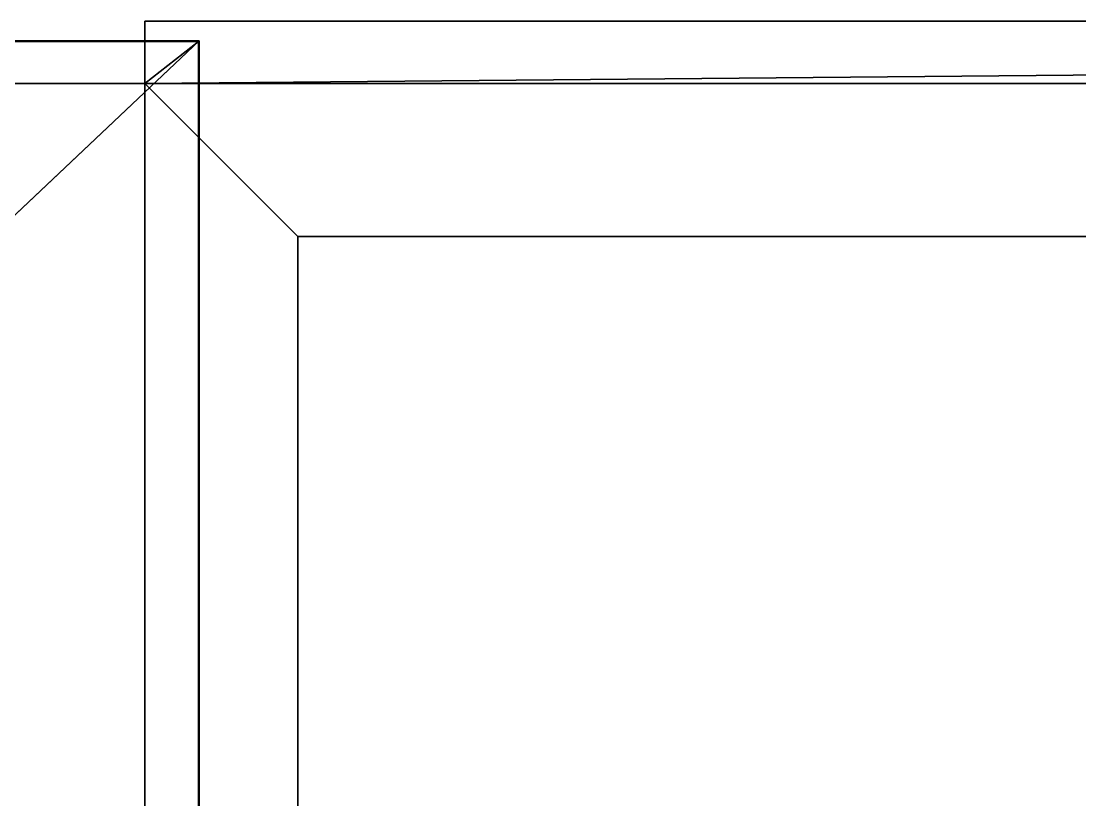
# Model space of a CAD drawing. Extents: x -9.3 to 15.5, y -7 to 5.4.
# Drawn here: x 5.247 to 6.631, y 4.064 to 5.081 of the extents above; entities that cross this region are included whole.
import ezdxf

# ---------------------------------------------------------------- set-up
doc = ezdxf.new("R2010")
doc.units = 0

msp = doc.modelspace()

# ---------------------------------------------------------------- linework, layer by layer
for points in [[(5.6088, 4.8, 5.5), (14.2088, 4.8, 5.5), (14.4902, 5.0814, 5.5), (5.4088, 5, 5.5)], [(14.4902, 5.0814, 5.5), (5.4088, 5.0814, 5.5), (5.4088, 5, 5.5)], [(5.4088, 5.0814, 5.2631), (14.4902, 5.0814, 5.2631), (14.4088, 5, 5.2631), (5.4088, 5, 5.2631)], [(14.4902, 5.0814, 5.5), (14.4902, 5.0814, 5.2631), (5.4088, 5.0814, 5.2631), (5.4088, 5.0814, 5.5)], [(5.4088, 5.0814, 5.5), (5.4088, 5.0814, 5.2631), (5.4088, 5, 5.2631), (5.4088, 5, 5.5)], [(-8.3912, 4.8, 11), (5.2088, 4.8, 11), (5.4796, 5.0556, 11), (-8.6621, 5.0556, 11)], [(5.4796, 5.0556, 11), (5.4788, 5.055, 11), (-8.6612, 5.055, 11), (-8.6621, 5.0556, 11)], [(5.4788, 5.055, 10.8), (5.4088, 5, 10.8), (-8.5915, 5.0002, 10.8), (-8.6612, 5.055, 10.8)], [(5.4788, 5.055, 11), (5.4788, 5.055, 10.8), (-8.6612, 5.055, 10.8), (-8.6612, 5.055, 11)], [(5.2088, 4.8, 11), (5.2088, -5.8, 11), (5.4796, -6.0556, 11), (5.4796, 5.0556, 11)], [(5.4788, 5.055, 10.8), (5.4788, -6.055, 10.8), (5.4088, -6, 10.8), (5.4088, 5, 10.8)], [(5.4796, 5.0556, 11), (5.4796, -6.0556, 11), (5.4788, -6.055, 11), (5.4788, 5.055, 11)], [(5.4788, 5.055, 11), (5.4788, -6.055, 11), (5.4788, -6.055, 10.8), (5.4788, 5.055, 10.8)], [(5.4088, 5, 10.8), (5.4088, 5, 5.5), (-8.5912, 5, 5.5), (-8.5915, 5.0002, 10.8)], [(5.4088, 5, 5.5), (5.4088, 5, 1.1), (-8.5912, 5, 1.1), (-8.5912, 5, 5.5)], [(5.4088, 5, 1.1), (5.4088, 5), (-8.5912, 5), (-8.5912, 5, 1.1)], [(5.4088, 5, 1.1), (14.4088, 5, 1.1), (14.4088, 5), (5.4088, 5)], [(5.4088, -4, 5.5), (5.4088, 5, 5.5), (5.4088, 5, 10.8), (5.4088, -6, 10.8)], [(14.4088, 5, 1.1), (5.4088, 5, 1.1), (5.4088, 5, 5.2631), (14.4088, 5, 5.2631)], [(5.6088, -3.8, 5.5), (5.6088, 4.8, 5.5), (5.4088, 5, 5.5), (5.4088, -4.0814, 5.5)], [(5.6088, -3.8, 4.7), (5.6088, 4.8, 4.7), (5.6088, 4.8, 5.5), (5.6088, -3.8, 5.5)], [(14.2088, -3.8, 4.7), (14.2088, 4.8, 4.7), (5.6088, 4.8, 4.7), (5.6088, -3.8, 4.7)], [(14.2088, 4.8, 5.5), (5.6088, 4.8, 5.5), (5.6088, 4.8, 4.7), (14.2088, 4.8, 4.7)]]:
    msp.add_3dface(points)

doc.saveas('drawing.dxf')
